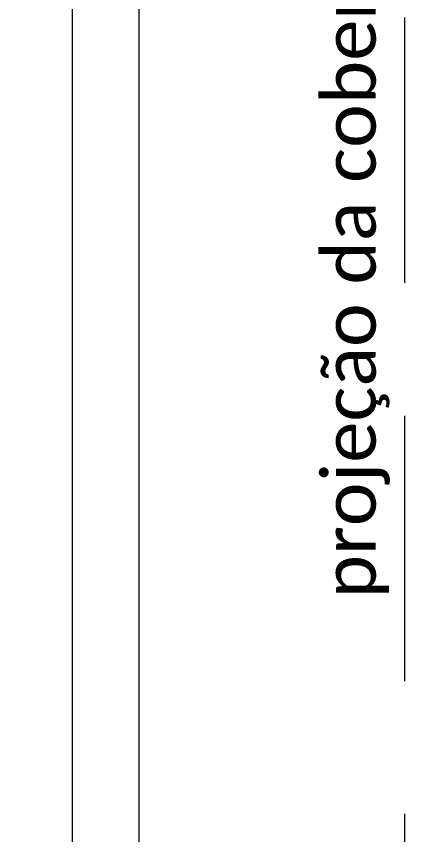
# Model space of a CAD drawing. Header units: metres. Extents: x 5 to 242, y -3 to 162.
# Drawn here: x 40.772 to 41.503, y 101.675 to 103.217 of the extents above; entities that cross this region are included whole.
import ezdxf

# ---------------------------------------------------------------- set-up
doc = ezdxf.new("R2010")
doc.units = ezdxf.units.M
doc.linetypes.add('IMPORT-Dashed _3_', pattern=[0.75, 0.5, -0.25])
doc.layers.add('1053_ARQ_BASE_MATADOURO_dwg', color=7, linetype='Continuous', lineweight=5, true_color=0x767676)
for name, color, linetype, lineweight in [('A-PROJEÇÃO', 7, 'IMPORT-Dashed _3_', 15), ('A-TEXTO1', 7, 'Continuous', 5), ('A-VISTA01', 7, 'Continuous', 20), ('A-VISTA04', 7, 'Continuous', 5)]:
    doc.layers.add(name, color=color, linetype=linetype, lineweight=lineweight)
doc.styles.add('Calibri', font='calibri.ttf', dxfattribs={"height": 0.1})

# ---------------------------------------------------------------- blocks, each defined once
blk = doc.blocks.new('1053_ARQ_BASE_MATADOURO_dwg_arq geral tgov-4039641-CURRAL BOVINO')
at = {"layer": 'A-PROJEÇÃO', "color": 253, "true_color": 0xaaaaaa, "flags": 128}
blk.add_lwpolyline([(12.1996, 15.2781), (-3.0504, 15.2781), (-3.0504, 20.7782), (12.1996, 20.7782)], close=True, dxfattribs=at)
at = {"layer": 'A-VISTA01', "color": 253, "true_color": 0xaaaaaa, "flags": 128}
blk.add_lwpolyline([(-2.5504, 20.0282), (-2.5504, 20.2782), (-2.3004, 20.2782), (0.1996, 20.2782), (0.4496, 20.2782), (2.9496, 20.2782), (3.1996, 20.2782), (7.1996, 20.2782), (7.4496, 20.2782), (11.4496, 20.2782), (11.6996, 20.2782), (11.6996, 20.0282), (11.6996, 16.0281), (11.6996, 15.7781), (11.4496, 15.7781), (8.6496, 15.7781), (8.6496, 16.0282), (11.4496, 16.0282), (11.4496, 20.0282), (11.3654, 20.0282)], dxfattribs=at)
at = {"layer": 'A-VISTA04', "color": 253, "true_color": 0xaaaaaa}
blk.add_line((11.5746, 16.0032), (11.5746, 20.0532), dxfattribs=at)
at = {"layer": 'A-TEXTO1', "insert": (12.0452, 20.2057), "char_height": 0.1, "width": 1.545544, "attachment_point": 3, "rotation": 90, "line_spacing_factor": 1.158048, "style": 'Calibri'}
blk.add_mtext('projeção da coberta', dxfattribs=at)
blk = doc.blocks.new('1053_ARQ_BASE_MATADOURO_dwg-3625622-CURRAL BOVINO')
blk.add_blockref('1053_ARQ_BASE_MATADOURO_dwg_arq geral tgov-4039641-CURRAL BOVINO', (130.2098, 83.186))

msp = doc.modelspace()

# ---------------------------------------------------------------- block references
at = {"layer": '1053_ARQ_BASE_MATADOURO_dwg', "color": 253, "true_color": 0xaaaaaa}
msp.add_blockref('1053_ARQ_BASE_MATADOURO_dwg-3625622-CURRAL BOVINO', (-100.9065, 0), dxfattribs=at)

doc.saveas('drawing.dxf')
